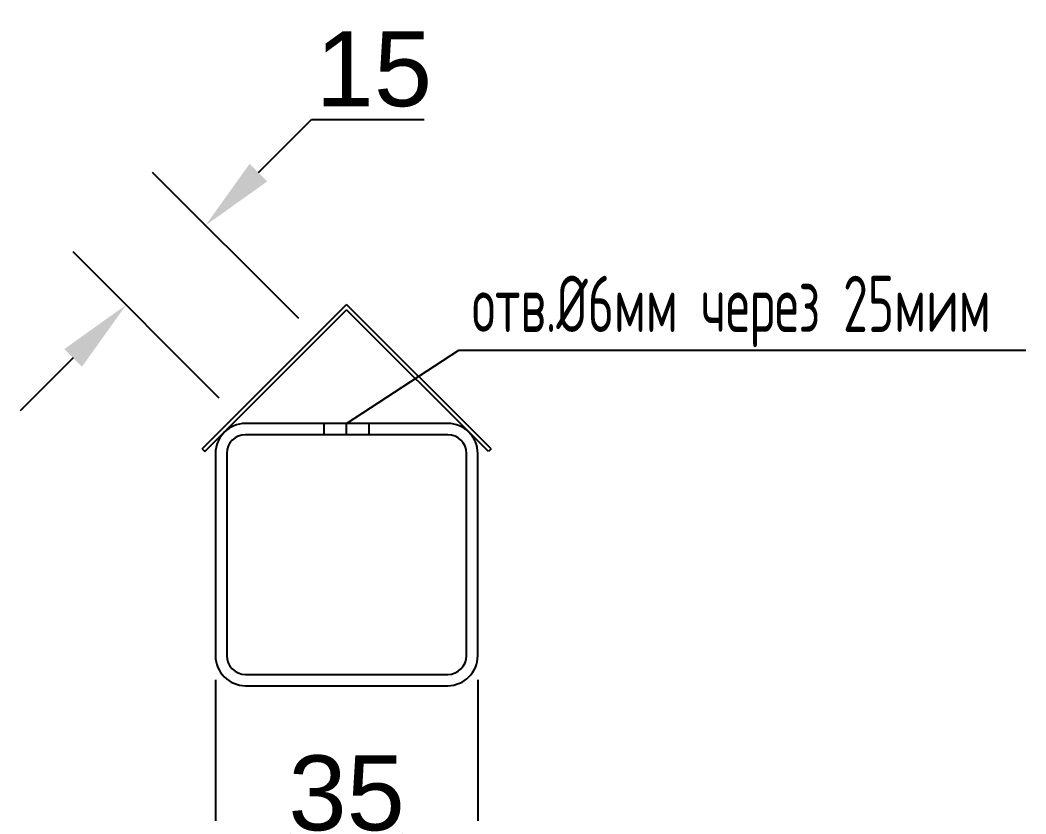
# Model space of a CAD drawing. Header units: inches. Extents: x 10969 to 23174, y -1093 to 7416.
# Drawn here: x 15171 to 16513, y 1253 to 2313 of the extents above; entities that cross this region are included whole.
import ezdxf

# ---------------------------------------------------------------- set-up
doc = ezdxf.new("R2010")
doc.units = ezdxf.units.IN
doc.header["$MEASUREMENT"] = 0
doc.layers.get('Defpoints').update_dxf_attribs({"color": 2})
doc.layers.add('Filter_pipe', color=230, linetype='Continuous')
doc.layers.add('Размеры', color=5, linetype='Continuous')
doc.styles.get("Standard").update_dxf_attribs({"font": 'arial.ttf'})
doc.styles.add('ГОСТ', font='', dxfattribs={"width": 0.8, "height": 2.5})
doc.styles.get('ГОСТ').set_extended_font_data('GOST type A')
doc.dimstyles.new('ГОСТ', dxfattribs={"dimtxt": 100, "dimasz": 100, "dimexe": 100, "dimexo": 32, "dimgap": 16, "dimtad": 1, "dimtoh": 1, "dimdec": 0, "dimzin": 0, "dimdsep": 46, "dimtxsty": 'Standard', "dimcen": 40, "dimadec": 0, "dimazin": 0, "dimtfac": 1, "dimtdec": 0, "dimtofl": 0, "dimtmove": 0, "dimatfit": 3, "dimfxl": 1, "dimtolj": 1, "dimtzin": 0, "dimarcsym": 1})

# ---------------------------------------------------------------- blocks, each defined once
blk = doc.blocks.new('*D19')
at = {"layer": 'Defpoints', "color": 0, "transparency": 16777216}
for p in [(15418.1, 2038.7), (15565.1, 1891.8), (15459, 1785.7)]:
    blk.add_point(p, dxfattribs=at)
at = {"layer": 'Размеры', "color": 0, "lineweight": -2, "transparency": 16777216}
for p, q in [((15488.9, 2109.4), (15559.6, 2180.1)), ((15559.6, 2180.1), (15710.2, 2180.1)), ((15542.5, 1914.4), (15347.4, 2109.4)), ((15436.4, 1808.3), (15241.4, 2003.4)), ((15241.4, 1861.9), (15170.7, 1791.2))]:
    blk.add_line(p, q, dxfattribs=at)
at = {"layer": 'Размеры', "color": 0, "transparency": 16777216}
for points in [[(15477.1, 2121.2), (15500.6, 2097.6), (15418.1, 2038.7)], [(15229.6, 1873.7), (15253.2, 1850.2), (15312.1, 1932.6)]]:
    blk.add_solid(points, dxfattribs=at)
at = {"layer": 'Размеры', "color": 0, "transparency": 16777216, "insert": (15642.9, 2247.2), "char_height": 100, "attachment_point": 5}
blk.add_mtext('\\A1;15', dxfattribs=at)
blk = doc.blocks.new('*D20')
at = {"layer": 'Defpoints', "color": 0, "transparency": 16777216}
for p in [(15431.5, 1464.5), (15781.5, 1464.5), (15781.5, 1213.7)]:
    blk.add_point(p, dxfattribs=at)
at = {"layer": 'Размеры', "color": 0, "lineweight": -2, "transparency": 16777216}
for p, q in [((15431.5, 1432.5), (15431.5, 1113.7)), ((15781.5, 1432.5), (15781.5, 1113.7)), ((15531.5, 1213.7), (15681.5, 1213.7))]:
    blk.add_line(p, q, dxfattribs=at)
at = {"layer": 'Размеры', "color": 0, "transparency": 16777216}
for points in [[(15531.5, 1230.3), (15531.5, 1197), (15431.5, 1213.7)], [(15681.5, 1230.3), (15681.5, 1197), (15781.5, 1213.7)]]:
    blk.add_solid(points, dxfattribs=at)
at = {"layer": 'Размеры', "color": 0, "transparency": 16777216, "insert": (15606.5, 1280.8), "char_height": 100, "attachment_point": 5}
blk.add_mtext('\\A1;35', dxfattribs=at)

msp = doc.modelspace()

# ---------------------------------------------------------------- linework, layer by layer
at = {"layer": 'Filter_pipe'}
for p, q in [((15413.73662, 1740.42661), (15606.48033, 1933.17032)), ((15417.27216, 1736.89108), (15606.48033, 1926.09926)), ((15799.22404, 1740.42661), (15606.48033, 1933.17032)), ((15795.68851, 1736.89108), (15606.48033, 1926.09926)), ((15741.48033, 1774.53071), (15471.48033, 1774.53071)), ((15741.48033, 1759.53071), (15471.48033, 1759.53071)), ((15413.73662, 1740.42661), (15417.27216, 1736.89108)), ((15431.48033, 1734.53071), (15431.48033, 1464.53071)), ((15446.48033, 1734.53071), (15446.48033, 1464.53071)), ((15766.48033, 1464.53071), (15766.48033, 1734.53071)), ((15781.48033, 1464.53071), (15781.48033, 1734.53071)), ((15799.22404, 1740.42661), (15795.68851, 1736.89108)), ((15471.48033, 1439.53071), (15741.48033, 1439.53071)), ((15471.48033, 1424.53071), (15741.48033, 1424.53071))]:
    msp.add_line(p, q, dxfattribs=at)
for centre, radius, start, end in [((15471.48033, 1734.53071), 40, 90, 180), ((15741.48033, 1734.53071), 40, 0, 90), ((15471.48033, 1734.53071), 25, 90, 180), ((15741.48033, 1734.53071), 25, 0, 90), ((15471.48033, 1464.53071), 40, 180, 270), ((15471.48033, 1464.53071), 25, 180, 270), ((15741.48033, 1464.53071), 40, 270, 0), ((15741.48033, 1464.53071), 25, 270, 0)]:
    msp.add_arc(centre, radius, start, end, dxfattribs=at)
at = {"layer": 'Размеры'}
for p, q in [((15606.48033, 1774.53071), (15756.29891, 1872.19578)), ((15756.29891, 1872.19578), (16513.2058, 1872.19578)), ((15576.48033, 1759.53071), (15576.48033, 1774.53071)), ((15606.48033, 1759.53071), (15606.48033, 1774.53071)), ((15636.48033, 1759.53071), (15636.48033, 1774.53071))]:
    msp.add_line(p, q, dxfattribs=at)

# ---------------------------------------------------------------- texts
at = {"layer": 'Размеры', "insert": (15773.80025, 1971.60877), "char_height": 75, "width": 927.7687419, "attachment_point": 1, "style": 'ГОСТ'}
msp.add_mtext('отв.%%C6мм через 25мим', dxfattribs=at)

# ---------------------------------------------------------------- dimensions: what is measured, and where the dimension line sits
at = {"layer": 'Размеры'}
dim = msp.add_aligned_dim(p1=(15459.02055, 1785.71054), p2=(15565.08656, 1891.77655), distance=207.80112, text='15', dimstyle='ГОСТ', dxfattribs=at)
dim.commit()
dim.dimension.update_dxf_attribs({"geometry": '*D19', "text_midpoint": (15642.86229, 2247.19279)})
dim = msp.add_linear_dim(base=(15781.48033, 1213.66742), p1=(15431.48033, 1464.53071), p2=(15781.48033, 1464.53071), text='35', dimstyle='ГОСТ', dxfattribs=at)
dim.commit()
dim.dimension.update_dxf_attribs({"geometry": '*D20', "text_midpoint": (15606.48033, 1280.75883)})

doc.saveas('drawing.dxf')
